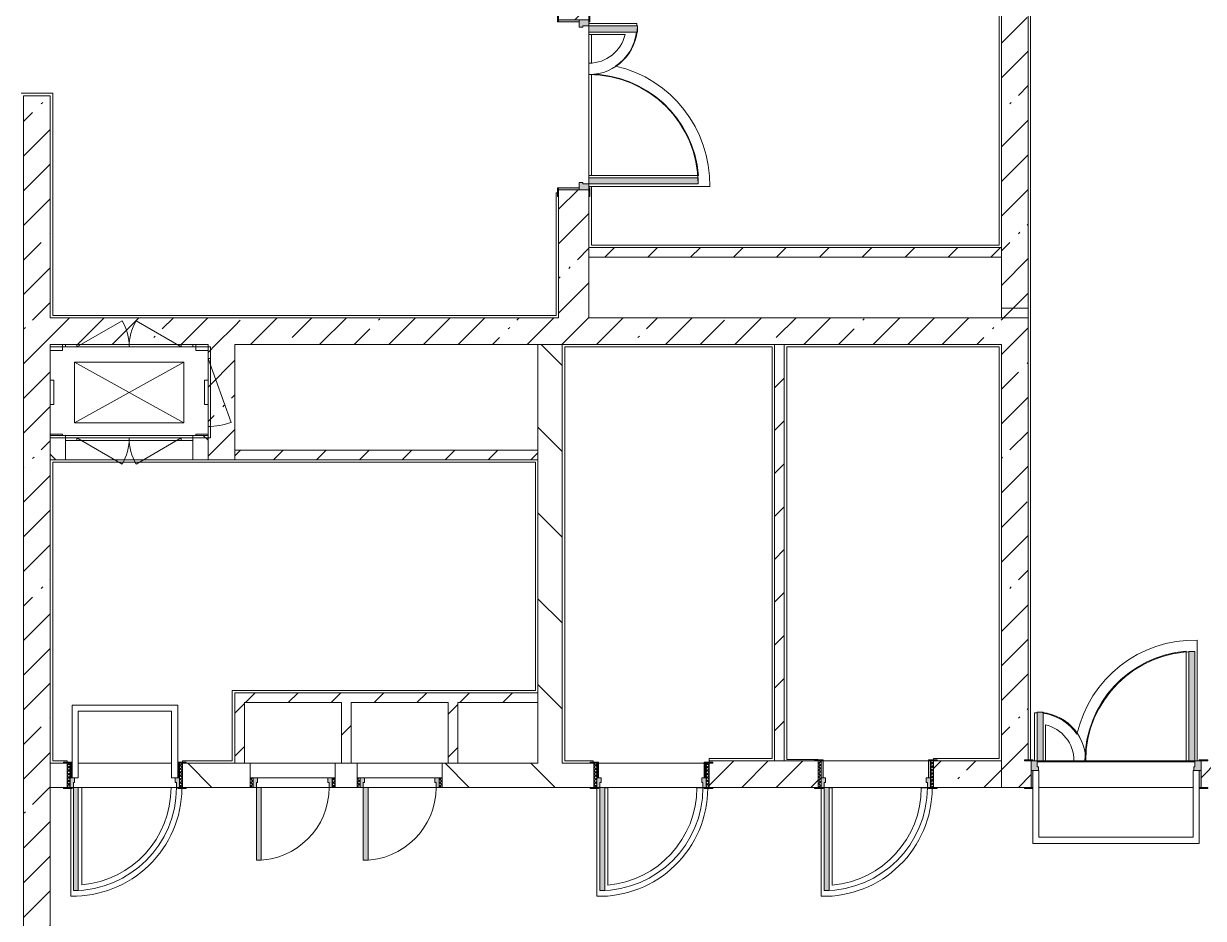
# Model space of a CAD drawing. Header units: millimetres. Extents: x -5714 to 188114, y -8553 to 29000.
# Drawn here: x 145854 to 155579, y 12321 to 19695 of the extents above; entities that cross this region are included whole.
import ezdxf

# ---------------------------------------------------------------- set-up
doc = ezdxf.new("R2010")
doc.units = ezdxf.units.MM
for name, color, linetype, lineweight, true_color in [('A-DOOR-3', 7, 'Continuous', 5, 0xaaaaaa), ('A-DOOR-4', 7, 'Continuous', 5, 0xe2e2e2), ('A-DOOR-FRAM-2', 7, 'Continuous', 5, 0xe2e2e2), ('A-DOOR-FRAM-3', 7, 'Continuous', 5, 0xaaaaaa), ('A-FLOR-2', 7, 'Continuous', 5, 0xaaaaaa)]:
    doc.layers.add(name, color=color, linetype=linetype, lineweight=lineweight, true_color=true_color)
for name, color, linetype, lineweight in [('A-GENM-2', 7, 'Continuous', 5), ('A-WALL', 7, 'Continuous', 9), ('I-WALL-2', 7, 'Continuous', 5), ('M-EQPM-1', 7, 'Continuous', 5)]:
    doc.layers.add(name, color=color, linetype=linetype, lineweight=lineweight)
pattern_1 = [(45, (61103.76, 0), (-285.1231, 285.1231), []), (45, (61388.9, 0), (-285.1231, 285.1231), [504.031, -100.806, 16.764, -84.042])]
pattern_2 = [(135, (61103.76, 0), (-353.5534, -353.5534), [])]
pattern_3 = [(135, (1826.41, 164.685), (-14.14214, -14.14214), []), (225, (1826.41, 164.685), (14.14214, -14.14214), [])]
pattern_4 = [(45, (-296.384, 164.685), (-14.1421, 14.1421), []), (135, (-296.384, 164.685), (-14.1421, -14.1421), [])]
pattern_5 = [(45, (61103.76, 0), (-176.7767, 176.7767), [])]

# ---------------------------------------------------------------- blocks, each defined once
blk = doc.blocks.new('110_Дверь_СКБ_2Ст - Д-1_л_Лестничная клетка EIS60 2-32142534-3_9_1_птичка')
at = {"layer": 'A-DOOR-4'}
for points in [[(612.5, 110), (662.5, 110), (662.5, 1010), (612.5, 1010), (612.5, 603.3)], [(-587.5, 110), (-587.5, 510), (-637.5, 510), (-637.5, 110)], [(712.5, -110), (712.5, 30), (697.5, 24.8), (697.5, -110)]]:
    blk.add_hatch(color=256, dxfattribs=at).paths.add_polyline_path(points)
h = blk.add_hatch(color=256, dxfattribs=at)
h.paths.add_polyline_path([(652.5, 30), (712.5, 30), (712.5, 110), (662.5, 110), (662.5, 60), (652.5, 60)])
h.paths.add_polyline_path([(-687.5, 30), (-627.5, 30), (-627.5, 60), (-637.5, 60), (-637.5, 110), (-687.5, 110)])
at = {"layer": 'A-DOOR-FRAM-2'}
for points in [[(-672.5, 110), (-672.5, 118), (-742.5, 118), (-742.5, 110)], [(767.5, 110), (767.5, 118), (697.5, 118), (697.5, 110)], [(-672.5, -110), (-672.5, 30), (-687.5, 24.8), (-687.5, -110)], [(-672.5, -118), (-672.5, -110), (-742.5, -110), (-742.5, -118)], [(767.5, -118), (767.5, -110), (697.5, -110), (697.5, -118)]]:
    blk.add_hatch(color=256, dxfattribs=at).paths.add_polyline_path(points)
at = {"layer": 'A-DOOR-3'}
for p, q in [((662.5, 1010), (612.5, 1010)), ((612.5, 1010), (612.5, 110)), ((662.5, 110), (662.5, 1010)), ((-637.5, 510), (-637.5, 110)), ((-587.5, 510), (-637.5, 510)), ((-587.5, 110), (-587.5, 510)), ((-637.5, 110), (-587.5, 110)), ((612.5, 110), (662.5, 110))]:
    blk.add_line(p, q, dxfattribs=at)
for centre, radius, start, end in [((662.5, 110), 900, 90, 180), ((-637.5, 110), 400, 360, 90)]:
    blk.add_arc(centre, radius, start, end, dxfattribs=at)
at = {"layer": 'A-DOOR-FRAM-3'}
for p, q in [((-672.5, 118), (-742.5, 118)), ((-742.5, 118), (-742.5, 110)), ((-742.5, 110), (-672.5, 110)), ((-637.5, 110), (-687.5, 110)), ((-687.5, 110), (-687.5, 30)), ((-672.5, 110), (-672.5, 118)), ((-637.5, 60), (-637.5, 110)), ((662.5, 110), (662.5, 60)), ((712.5, 110), (662.5, 110)), ((767.5, 118), (697.5, 118)), ((697.5, 118), (697.5, 110)), ((697.5, 110), (767.5, 110)), ((712.5, 30), (712.5, 110)), ((767.5, 110), (767.5, 118)), ((-687.5, 30), (-627.5, 30)), ((-672.5, 30), (-687.5, 30)), ((-687.5, 30), (-687.5, -110)), ((-672.5, -110), (-672.5, 30)), ((-627.5, 60), (-637.5, 60)), ((-627.5, 30), (-627.5, 60)), ((662.5, 60), (652.5, 60)), ((652.5, 60), (652.5, 30)), ((652.5, 30), (712.5, 30)), ((712.5, 30), (697.5, 30)), ((697.5, 30), (697.5, -110)), ((712.5, -110), (712.5, 30)), ((-672.5, -110), (-742.5, -110)), ((-742.5, -110), (-742.5, -118)), ((-742.5, -118), (-672.5, -118)), ((-687.5, -110), (-672.5, -110)), ((-672.5, -118), (-672.5, -110)), ((697.5, -110), (712.5, -110)), ((767.5, -110), (697.5, -110)), ((697.5, -110), (697.5, -118)), ((697.5, -118), (767.5, -118)), ((767.5, -118), (767.5, -110))]:
    blk.add_line(p, q, dxfattribs=at)
blk = doc.blocks.new('110_Дверь_СКБ_1Ст_Внутренняя1 - Д-8 950x2100h_охрана-V125-3_9_1_птичка')
at = {"layer": 'A-DOOR-3'}
h = blk.add_hatch(dxfattribs=at)
h.set_pattern_fill('FP_15', color=256, style=0, pattern_type=2)
h.set_pattern_definition(pattern_3)
h.paths.add_polyline_path([(487.5, 100), (462.5, 100), (462.5, -100), (487.5, -100), (487.5, -34.8)])
at = {"layer": 'A-DOOR-4'}
h = blk.add_hatch(color=256, dxfattribs=at)
h.paths.add_polyline_path([(437.5, 100), (437.5, 60), (427.5, 60), (427.5, 20), (462.5, 20), (462.5, 100)])
h.paths.add_polyline_path([(-412.5, 100), (-437.5, 100), (-437.5, 20), (-402.5, 20), (-402.5, 60), (-412.5, 60)])
at = {"layer": 'A-DOOR-FRAM-2'}
for points in [[(397.5, 950), (397.5, 100), (437.5, 100), (437.5, 950)], [(-492.5, 108), (-492.5, 100), (-422.5, 100), (-422.5, 108)], [(517.5, 108), (447.5, 108), (447.5, 100), (517.5, 100)], [(-422.5, 20), (-437.5, 20), (-437.5, -100), (-422.5, -100), (-422.5, -34.8)], [(462.5, 20), (447.5, 20), (447.5, -100), (462.5, -100), (462.5, -34.8)], [(-492.5, -100), (-492.5, -108), (-422.5, -108), (-422.5, -100)], [(447.5, -100), (447.5, -108), (517.5, -108), (517.5, -100)]]:
    blk.add_hatch(color=256, dxfattribs=at).paths.add_polyline_path(points)
at = {"layer": 'A-DOOR-FRAM-3'}
h = blk.add_hatch(dxfattribs=at)
h.set_pattern_fill('FP_16', color=256, style=0, pattern_type=2)
h.set_pattern_definition(pattern_4)
h.paths.add_polyline_path([(-437.5, 100), (-462.5, 100), (-462.5, -100), (-437.5, -100), (-437.5, -34.8)])
at = {"layer": 'A-DOOR-3'}
for p, q in [((437.5, 950), (397.5, 950)), ((397.5, 950), (397.5, 100)), ((437.5, 100), (437.5, 950)), ((397.5, 100), (437.5, 100))]:
    blk.add_line(p, q, dxfattribs=at)
blk.add_arc((437.5, 100), 850, 90, 180, dxfattribs=at)
at = {"layer": 'A-DOOR-FRAM-3'}
for p, q in [((-422.5, 108), (-492.5, 108)), ((-492.5, 108), (-492.5, 100)), ((-492.5, 100), (-422.5, 100)), ((-437.5, 100), (-462.5, 100)), ((-462.5, 100), (-462.5, -100)), ((-412.5, 100), (-437.5, 100)), ((-437.5, 100), (-437.5, 20)), ((-437.5, -100), (-437.5, 100)), ((-422.5, 100), (-437.5, 100)), ((-437.5, 100), (-437.5, 99)), ((-437.5, 99), (-422.5, 99)), ((-422.5, 100), (-422.5, 108)), ((-422.5, 99), (-422.5, 100)), ((-412.5, 60), (-412.5, 100)), ((437.5, 100), (437.5, 60)), ((462.5, 100), (437.5, 100)), ((517.5, 108), (447.5, 108)), ((447.5, 108), (447.5, 100)), ((462.5, 100), (447.5, 100)), ((447.5, 100), (447.5, 99)), ((447.5, 100), (517.5, 100)), ((447.5, 99), (462.5, 99)), ((462.5, 20), (462.5, 100)), ((487.5, 100), (462.5, 100)), ((462.5, 100), (462.5, -100)), ((462.5, 99), (462.5, 100)), ((487.5, -100), (487.5, 100)), ((517.5, 100), (517.5, 108)), ((-437.5, 20), (-402.5, 20)), ((-422.5, 20), (-437.5, 20)), ((-437.5, 20), (-437.5, -100)), ((-422.5, -100), (-422.5, 20)), ((-402.5, 60), (-412.5, 60)), ((-402.5, 20), (-402.5, 60)), ((437.5, 60), (427.5, 60)), ((427.5, 60), (427.5, 20)), ((427.5, 20), (462.5, 20)), ((462.5, 20), (447.5, 20)), ((447.5, 20), (447.5, -100)), ((462.5, -100), (462.5, 20)), ((-422.5, -100), (-492.5, -100)), ((-492.5, -100), (-492.5, -108)), ((-492.5, -108), (-422.5, -108)), ((-462.5, -100), (-437.5, -100)), ((-437.5, -100), (-422.5, -100)), ((-422.5, -108), (-422.5, -100)), ((447.5, -100), (462.5, -100)), ((517.5, -100), (447.5, -100)), ((447.5, -100), (447.5, -108)), ((447.5, -108), (517.5, -108)), ((462.5, -100), (487.5, -100)), ((517.5, -108), (517.5, -100))]:
    blk.add_line(p, q, dxfattribs=at)
blk = doc.blocks.new('DOR_Проход в стене_Прямоугольный - 1050x1150 EI30-23344994-3_9_1_птичка')
at = {"layer": 'A-DOOR-3'}
for p, q in [((525, 100), (-525, 100)), ((525, -100), (-525, -100))]:
    blk.add_line(p, q, dxfattribs=at)
blk = doc.blocks.new('110_Дверь_СКБ_1Ст_Внутренняя1 - Д-8 950x2100h_охрана-32352528-3_9_1_птичка')
at = {"layer": 'A-DOOR-3'}
h = blk.add_hatch(dxfattribs=at)
h.set_pattern_fill('FP_82', color=256, style=0, pattern_type=2)
h.set_pattern_definition([(135, (1826.41, 174.685), (-14.14214, -14.14214), []), (225, (1826.41, 174.685), (14.14214, -14.14214), [])])
h.paths.add_polyline_path([(487.5, 110), (462.5, 110), (462.5, -110), (487.5, -110), (487.5, -24.8)])
at = {"layer": 'A-DOOR-4'}
h = blk.add_hatch(color=256, dxfattribs=at)
h.paths.add_polyline_path([(437.5, 110), (437.5, 70), (427.5, 70), (427.5, 30), (462.5, 30), (462.5, 110)])
h.paths.add_polyline_path([(-412.5, 110), (-437.5, 110), (-437.5, 30), (-402.5, 30), (-402.5, 70), (-412.5, 70)])
at = {"layer": 'A-DOOR-FRAM-2'}
for points in [[(397.5, 960), (397.5, 110), (437.5, 110), (437.5, 960), (427.1, 960)], [(-492.5, 118), (-492.5, 110), (-422.5, 110), (-422.5, 118)], [(517.5, 118), (447.5, 118), (447.5, 110), (517.5, 110)], [(-422.5, 30), (-437.5, 30), (-437.5, -110), (-422.5, -110), (-422.5, -24.8)], [(462.5, 30), (447.5, 30), (447.5, -110), (462.5, -110), (462.5, -24.8)], [(-492.5, -110), (-492.5, -118), (-422.5, -118), (-422.5, -110)], [(517.5, -110), (447.5, -110), (447.5, -118), (517.5, -118)]]:
    blk.add_hatch(color=256, dxfattribs=at).paths.add_polyline_path(points)
at = {"layer": 'A-DOOR-FRAM-3'}
h = blk.add_hatch(dxfattribs=at)
h.set_pattern_fill('FP_83', color=256, style=0, pattern_type=2)
h.set_pattern_definition([(45, (-296.384, 174.685), (-14.1421, 14.1421), []), (135, (-296.384, 174.685), (-14.1421, -14.1421), [])])
h.paths.add_polyline_path([(-437.5, 110), (-462.5, 110), (-462.5, -110), (-437.5, -110), (-437.5, -24.8)])
at = {"layer": 'A-DOOR-3'}
for p, q in [((437.5, 960), (397.5, 960)), ((397.5, 960), (397.5, 110)), ((437.5, 110), (437.5, 960)), ((397.5, 110), (437.5, 110))]:
    blk.add_line(p, q, dxfattribs=at)
blk.add_arc((437.5, 110), 850, 90, 180, dxfattribs=at)
at = {"layer": 'A-DOOR-FRAM-3'}
for p, q in [((-422.5, 118), (-492.5, 118)), ((-492.5, 118), (-492.5, 110)), ((-492.5, 110), (-422.5, 110)), ((-437.5, 110), (-462.5, 110)), ((-462.5, 110), (-462.5, -110)), ((-412.5, 110), (-437.5, 110)), ((-437.5, 110), (-437.5, 30)), ((-437.5, -110), (-437.5, 110)), ((-422.5, 110), (-437.5, 110)), ((-437.5, 110), (-437.5, 109)), ((-437.5, 109), (-422.5, 109)), ((-422.5, 110), (-422.5, 118)), ((-422.5, 109), (-422.5, 110)), ((-412.5, 70), (-412.5, 110)), ((437.5, 110), (437.5, 70)), ((462.5, 110), (437.5, 110)), ((517.5, 118), (447.5, 118)), ((447.5, 118), (447.5, 110)), ((462.5, 110), (447.5, 110)), ((447.5, 110), (447.5, 109)), ((447.5, 110), (517.5, 110)), ((447.5, 109), (462.5, 109)), ((462.5, 30), (462.5, 110)), ((487.5, 110), (462.5, 110)), ((462.5, 110), (462.5, -110)), ((462.5, 109), (462.5, 110)), ((487.5, -110), (487.5, 110)), ((517.5, 110), (517.5, 118)), ((-437.5, 30), (-402.5, 30)), ((-422.5, 30), (-437.5, 30)), ((-437.5, 30), (-437.5, -110)), ((-422.5, -110), (-422.5, 30)), ((-402.5, 70), (-412.5, 70)), ((-402.5, 30), (-402.5, 70)), ((437.5, 70), (427.5, 70)), ((427.5, 70), (427.5, 30)), ((427.5, 30), (462.5, 30)), ((462.5, 30), (447.5, 30)), ((447.5, 30), (447.5, -110)), ((462.5, -110), (462.5, 30)), ((-422.5, -110), (-492.5, -110)), ((-492.5, -110), (-492.5, -118)), ((-492.5, -118), (-422.5, -118)), ((-462.5, -110), (-437.5, -110)), ((-437.5, -110), (-422.5, -110)), ((-422.5, -118), (-422.5, -110)), ((447.5, -110), (462.5, -110)), ((517.5, -110), (447.5, -110)), ((447.5, -110), (447.5, -118)), ((447.5, -118), (517.5, -118)), ((462.5, -110), (487.5, -110)), ((517.5, -118), (517.5, -110))]:
    blk.add_line(p, q, dxfattribs=at)
blk = doc.blocks.new('110_Дверь_СКБ_1Ст_Внутренняя1 - Д-8 950x2100h_охрана-V166-3_9_1_птичка')
at = {"layer": 'A-DOOR-3'}
h = blk.add_hatch(dxfattribs=at)
h.set_pattern_fill('FP_15', color=256, style=0, pattern_type=2)
h.set_pattern_definition(pattern_3)
h.paths.add_polyline_path([(487.5, 100), (462.5, 100), (462.5, -100), (487.5, -100), (487.5, -34.8)])
at = {"layer": 'A-DOOR-4'}
h = blk.add_hatch(color=256, dxfattribs=at)
h.paths.add_polyline_path([(-412.5, 100), (-437.5, 100), (-437.5, 20), (-402.5, 20), (-402.5, 60), (-412.5, 60)])
h.paths.add_polyline_path([(441.5, 100), (437.5, 100), (437.5, 60), (427.5, 60), (427.5, 20), (462.5, 20), (462.5, 100)])
at = {"layer": 'A-DOOR-FRAM-2'}
for points in [[(397.5, 950), (397.5, 100), (437.5, 100), (437.5, 950)], [(-422.5, 108), (-492.5, 108), (-490.7, 100), (-422.5, 100)], [(517.5, 108), (447.5, 108), (447.5, 100), (517.5, 100)], [(-422.5, 20), (-437.5, 20), (-437.5, -100), (-422.5, -100), (-422.5, -34.8)], [(462.5, 20), (447.5, 20), (447.5, -100), (462.5, -100), (462.5, -34.8)], [(-422.5, -100), (-492.5, -100), (-490.7, -108), (-422.5, -108)], [(447.5, -100), (447.5, -108), (517.5, -108), (517.5, -100)]]:
    blk.add_hatch(color=256, dxfattribs=at).paths.add_polyline_path(points)
at = {"layer": 'A-DOOR-FRAM-3'}
h = blk.add_hatch(dxfattribs=at)
h.set_pattern_fill('FP_16', color=256, style=0, pattern_type=2)
h.set_pattern_definition(pattern_4)
h.paths.add_polyline_path([(-437.5, 100), (-462.5, 100), (-462.5, -100), (-437.5, -100), (-437.5, -34.8)])
at = {"layer": 'A-DOOR-3'}
for p, q in [((437.5, 950), (397.5, 950)), ((397.5, 950), (397.5, 100)), ((437.5, 100), (437.5, 950)), ((397.5, 100), (437.5, 100))]:
    blk.add_line(p, q, dxfattribs=at)
blk.add_arc((437.5, 100), 850, 90, 180, dxfattribs=at)
at = {"layer": 'A-DOOR-FRAM-3'}
for p, q in [((-422.5, 108), (-492.5, 108)), ((-492.5, 108), (-492.5, 100)), ((-492.5, 100), (-422.5, 100)), ((-437.5, 100), (-462.5, 100)), ((-462.5, 100), (-462.5, -100)), ((-412.5, 100), (-437.5, 100)), ((-437.5, 100), (-437.5, 20)), ((-437.5, -100), (-437.5, 100)), ((-422.5, 100), (-437.5, 100)), ((-437.5, 100), (-437.5, 99)), ((-437.5, 99), (-422.5, 99)), ((-422.5, 100), (-422.5, 108)), ((-422.5, 99), (-422.5, 100)), ((-412.5, 60), (-412.5, 100)), ((437.5, 100), (437.5, 60)), ((462.5, 100), (437.5, 100)), ((517.5, 108), (447.5, 108)), ((447.5, 108), (447.5, 100)), ((462.5, 100), (447.5, 100)), ((447.5, 100), (447.5, 99)), ((447.5, 100), (517.5, 100)), ((447.5, 99), (462.5, 99)), ((462.5, 20), (462.5, 100)), ((487.5, 100), (462.5, 100)), ((462.5, 100), (462.5, -100)), ((462.5, 99), (462.5, 100)), ((487.5, -100), (487.5, 100)), ((517.5, 100), (517.5, 108)), ((-437.5, 20), (-402.5, 20)), ((-422.5, 20), (-437.5, 20)), ((-437.5, 20), (-437.5, -100)), ((-422.5, -100), (-422.5, 20)), ((-402.5, 60), (-412.5, 60)), ((-402.5, 20), (-402.5, 60)), ((437.5, 60), (427.5, 60)), ((427.5, 60), (427.5, 20)), ((427.5, 20), (462.5, 20)), ((462.5, 20), (447.5, 20)), ((447.5, 20), (447.5, -100)), ((462.5, -100), (462.5, 20)), ((-422.5, -100), (-492.5, -100)), ((-492.5, -100), (-492.5, -108)), ((-492.5, -108), (-422.5, -108)), ((-462.5, -100), (-437.5, -100)), ((-437.5, -100), (-422.5, -100)), ((-422.5, -108), (-422.5, -100)), ((447.5, -100), (462.5, -100)), ((517.5, -100), (447.5, -100)), ((447.5, -100), (447.5, -108)), ((447.5, -108), (517.5, -108)), ((462.5, -100), (487.5, -100)), ((517.5, -108), (517.5, -100))]:
    blk.add_line(p, q, dxfattribs=at)
blk = doc.blocks.new('110_Дверь_СКБ_2Ст - Д-1_л_Лестничная клетка EIS60 2-32359692-3_9_1_птичка')
at = {"layer": 'A-DOOR-4'}
for points in [[(662.5, 125), (662.5, 1025), (612.5, 1025), (612.5, 125)], [(-587.5, 525), (-637.5, 525), (-637.5, 125), (-587.5, 125)], [(712.5, -125), (712.5, 45), (697.5, 45), (697.5, -125)]]:
    blk.add_hatch(color=256, dxfattribs=at).paths.add_polyline_path(points)
h = blk.add_hatch(color=256, dxfattribs=at)
h.paths.add_polyline_path([(712.5, 125), (662.5, 125), (662.5, 75), (652.5, 75), (652.5, 45), (712.5, 45)])
h.paths.add_polyline_path([(-627.5, 45), (-627.5, 75), (-637.5, 75), (-637.5, 125), (-687.5, 125), (-687.5, 45)])
at = {"layer": 'A-DOOR-FRAM-2'}
for points in [[(-672.5, 125), (-672.5, 133), (-742.5, 133), (-742.5, 125)], [(767.5, 125), (767.5, 133), (697.5, 133), (697.5, 125)], [(-672.5, -125), (-672.5, 45), (-687.5, 45), (-687.5, -125)], [(-672.5, -133), (-672.5, -125), (-742.5, -125), (-742.5, -133)], [(767.5, -133), (767.5, -125), (697.5, -125), (697.5, -133)]]:
    blk.add_hatch(color=256, dxfattribs=at).paths.add_polyline_path(points)
at = {"layer": 'A-DOOR-3'}
for p, q in [((662.5, 1025), (612.5, 1025)), ((612.5, 1025), (612.5, 125)), ((662.5, 125), (662.5, 1025)), ((-637.5, 525), (-637.5, 125)), ((-587.5, 525), (-637.5, 525)), ((-587.5, 125), (-587.5, 525)), ((-637.5, 125), (-587.5, 125)), ((612.5, 125), (662.5, 125))]:
    blk.add_line(p, q, dxfattribs=at)
for centre, radius, start, end in [((662.5, 125), 900, 90, 180), ((-637.5, 125), 400, 360, 90)]:
    blk.add_arc(centre, radius, start, end, dxfattribs=at)
at = {"layer": 'A-DOOR-FRAM-3'}
for p, q in [((-672.5, 133), (-742.5, 133)), ((-742.5, 133), (-742.5, 125)), ((-742.5, 125), (-672.5, 125)), ((-637.5, 125), (-687.5, 125)), ((-687.5, 125), (-687.5, 45)), ((-672.5, 125), (-672.5, 133)), ((-637.5, 75), (-637.5, 125)), ((662.5, 125), (662.5, 75)), ((712.5, 125), (662.5, 125)), ((767.5, 133), (697.5, 133)), ((697.5, 133), (697.5, 125)), ((697.5, 125), (767.5, 125)), ((712.5, 45), (712.5, 125)), ((767.5, 125), (767.5, 133)), ((-687.5, 45), (-627.5, 45)), ((-672.5, 45), (-687.5, 45)), ((-687.5, 45), (-687.5, -125)), ((-672.5, -125), (-672.5, 45)), ((-627.5, 75), (-637.5, 75)), ((-627.5, 45), (-627.5, 75)), ((662.5, 75), (652.5, 75)), ((652.5, 75), (652.5, 45)), ((652.5, 45), (712.5, 45)), ((712.5, 45), (697.5, 45)), ((697.5, 45), (697.5, -125)), ((712.5, -125), (712.5, 45)), ((-672.5, -125), (-742.5, -125)), ((-742.5, -125), (-742.5, -133)), ((-742.5, -133), (-672.5, -133)), ((-687.5, -125), (-672.5, -125)), ((-672.5, -133), (-672.5, -125)), ((697.5, -125), (712.5, -125)), ((767.5, -125), (697.5, -125)), ((697.5, -125), (697.5, -133)), ((697.5, -133), (767.5, -133)), ((767.5, -133), (767.5, -125))]:
    blk.add_line(p, q, dxfattribs=at)
blk = doc.blocks.new('160_Подъемник - 160_Подъемник-23521422-3_9_1_птичка')
at = {"layer": 'A-GENM-2'}
for p, q in [((220, 0), (592.4, 215)), ((1080, 0), (707.6, 215)), ((-20, -95), (-20, 0)), ((-20, 0), (0, 0)), ((0, 0), (0, -95)), ((220, 20), (125, 20)), ((125, 20), (125, 0)), ((220, 0), (220, 20)), ((1080, 20), (220, 20)), ((220, 20), (1080, 20)), ((1080, 0), (1080, 20)), ((1080, 20), (1175, 20)), ((1175, 20), (1175, 0)), ((0, -95), (-20, -95)), ((-20, -95), (-20, -655)), ((-20, -655), (-20, -95)), ((125, 0), (220, 0)), ((1175, 0), (1080, 0)), ((0, -655), (-191.5, -128.8)), ((0, -655), (-20, -655)), ((-20, -655), (-20, -750)), ((0, -750), (0, -655)), ((-20, -750), (0, -750)), ((125, -770), (125, -750)), ((125, -750), (220, -750)), ((220, -770), (125, -770)), ((220, -750), (220, -770)), ((220, -750), (592.4, -965)), ((220, -770), (792, -770)), ((1080, -770), (508, -770)), ((1080, -750), (707.6, -965)), ((1080, -750), (1080, -770)), ((1175, -750), (1080, -750)), ((1080, -770), (1175, -770)), ((1175, -770), (1175, -750))]:
    blk.add_line(p, q, dxfattribs=at)
for centre, radius, start, end in [((220, 0), 430, 0, 30), ((1080, 0), 430, 150, 180), ((0, -655), 560, 90, 110), ((220, -750), 430, 330, 0), ((1080, -750), 430, 180, 210)]:
    blk.add_arc(centre, radius, start, end, dxfattribs=at)
at = {"layer": 'M-EQPM-1'}
for p, q in [((1300, 0), (0, 0)), ((0, 0), (0, -750)), ((1300, -750), (1300, 0)), ((1100, -625), (200, -125)), ((200, -625), (1100, -125)), ((1100, -125), (200, -125)), ((200, -125), (200, -625)), ((1100, -625), (1100, -125)), ((200, -625), (1100, -625)), ((0, -750), (1300, -750))]:
    blk.add_line(p, q, dxfattribs=at)
blk = doc.blocks.new('110_Дверь_СКБ_1Ст - д-18 700x2100h_Технический шкаф ЭОМ и СС-23257539-3_9_1_птичка')
at = {"layer": 'A-DOOR-3'}
h = blk.add_hatch(dxfattribs=at)
h.set_pattern_fill('FP_28', color=256, style=0, pattern_type=2)
h.set_pattern_definition([(135, (1951.41, 164.685), (-14.14214, -14.14214), []), (225, (1951.41, 164.685), (14.14214, -14.14214), [])])
h.paths.add_polyline_path([(362.5, 100), (337.5, 100), (337.5, 20), (362.5, 20)])
at = {"layer": 'A-DOOR-4'}
h = blk.add_hatch(color=256, dxfattribs=at)
h.paths.add_polyline_path([(312.5, 100), (312.5, 60), (302.5, 60), (302.5, 20), (337.5, 20), (337.5, 100)])
h.paths.add_polyline_path([(-287.5, 100), (-312.5, 100), (-312.5, 20), (-277.5, 20), (-277.5, 60), (-287.5, 60)])
at = {"layer": 'A-DOOR-FRAM-2'}
blk.add_hatch(color=256, dxfattribs=at).paths.add_polyline_path([(272.5, 700), (272.5, 100), (312.5, 100), (312.5, 700), (281.5, 700)])
at = {"layer": 'A-DOOR-FRAM-3'}
h = blk.add_hatch(dxfattribs=at)
h.set_pattern_fill('FP_29', color=256, style=0, pattern_type=2)
h.set_pattern_definition([(45, (-171.384, 164.685), (-14.1421, 14.1421), []), (135, (-171.384, 164.685), (-14.1421, -14.1421), [])])
h.paths.add_polyline_path([(-312.5, 100), (-337.5, 100), (-337.5, 20), (-312.5, 20)])
at = {"layer": 'A-DOOR-3'}
for p, q in [((312.5, 700), (272.5, 700)), ((272.5, 700), (272.5, 100)), ((312.5, 100), (312.5, 700)), ((272.5, 100), (312.5, 100))]:
    blk.add_line(p, q, dxfattribs=at)
blk.add_arc((312.5, 100), 600, 90, 180, dxfattribs=at)
at = {"layer": 'A-DOOR-FRAM-3'}
for p, q in [((-312.5, 100), (-337.5, 100)), ((-337.5, 100), (-337.5, 20)), ((-287.5, 100), (-312.5, 100)), ((-312.5, 100), (-312.5, 20)), ((-312.5, 20), (-312.5, 100)), ((-287.5, 60), (-287.5, 100)), ((-287.5, 100), (272.5, 100)), ((312.5, 100), (312.5, 60)), ((337.5, 100), (312.5, 100)), ((337.5, 20), (337.5, 100)), ((362.5, 100), (337.5, 100)), ((337.5, 100), (337.5, 20)), ((362.5, 20), (362.5, 100)), ((-337.5, 20), (-312.5, 20)), ((-312.5, 20), (-277.5, 20)), ((-277.5, 60), (-287.5, 60)), ((-277.5, 20), (-277.5, 60)), ((302.5, 20), (-277.5, 20)), ((312.5, 60), (302.5, 60)), ((302.5, 60), (302.5, 20)), ((302.5, 20), (337.5, 20)), ((337.5, 20), (362.5, 20))]:
    blk.add_line(p, q, dxfattribs=at)
blk = doc.blocks.new('Закладная деталь приямка - 200_100-20924312-3_9_1_птичка')
at = {"layer": 'M-EQPM-1'}
for p, q in [((85000, 16755), (84970, 16755)), ((85000, 16755), (84970, 16755)), ((85000, 16555), (85000, 16755)), ((85000, 16755), (85000, 16555)), ((84970, 16555), (85000, 16555)), ((85000, 16555), (84970, 16555))]:
    blk.add_line(p, q, dxfattribs=at)
blk = doc.blocks.new('Закладная деталь приямка - 150_100-20924311-3_9_1_птичка')
at = {"layer": 'M-EQPM-1'}
for p, q in [((85070, 17050), (85070, 17000)), ((85070, 17050), (85070, 17000)), ((84970, 17000), (85070, 17000)), ((85070, 17000), (84970, 17000))]:
    blk.add_line(p, q, dxfattribs=at)
blk = doc.blocks.new('Закладная деталь приямка - 150_100-V167-3_9_1_птичка')
at = {"layer": 'M-EQPM-1'}
for p, q in [((86170, 17000), (86170, 17050)), ((86170, 17000), (86170, 17050)), ((86270, 17000), (86170, 17000)), ((86170, 17000), (86270, 17000))]:
    blk.add_line(p, q, dxfattribs=at)
blk = doc.blocks.new('Закладная деталь приямка - 150_100-V168-3_9_1_птичка')
at = {"layer": 'M-EQPM-1'}
for p, q in [((86270, 16310), (86170, 16310)), ((86170, 16310), (86270, 16310)), ((86170, 16310), (86170, 16300)), ((86170, 16310), (86170, 16300))]:
    blk.add_line(p, q, dxfattribs=at)
blk = doc.blocks.new('Закладная деталь приямка - 150_100-V169-3_9_1_птичка')
at = {"layer": 'M-EQPM-1'}
for p, q in [((85070, 16310), (84970, 16310)), ((84970, 16310), (85070, 16310)), ((85070, 16300), (85070, 16310)), ((85070, 16310), (85070, 16300))]:
    blk.add_line(p, q, dxfattribs=at)

msp = doc.modelspace()

# ---------------------------------------------------------------- hatches: boundary and pattern name
at = {"layer": 'I-WALL-2'}
h = msp.add_hatch(dxfattribs=at)
h.set_pattern_fill('FP_62', color=256, style=0, pattern_type=2)
h.set_pattern_definition(pattern_1)
h.paths.add_polyline_path([(150263.8, 17270), (150513.8, 17270), (150513.8, 18325), (150263.8, 18325), (150263.8, 18162.4)])
h.paths.add_polyline_path([(150263.8, 19725), (150513.8, 19725), (150513.8, 27100), (150263.8, 27100), (150263.8, 19750)])
h = msp.add_hatch(dxfattribs=at)
h.set_pattern_fill('FP_62', color=256, style=0, pattern_type=2)
h.set_pattern_definition(pattern_1)
h.paths.add_polyline_path([(154133.8, 17270), (154133.8, 21400), (153913.8, 21400), (153913.8, 17270)])
h = msp.add_hatch(dxfattribs=at)
h.set_pattern_fill('FP_62', color=256, style=0, pattern_type=2)
h.set_pattern_definition(pattern_1)
h.paths.add_polyline_path([(145938.8, 10400), (146073.8, 10400), (146073.8, 19100), (145853.8, 19100), (145853.8, 10400)])
h = msp.add_hatch(dxfattribs=at)
h.set_pattern_fill('FP_67', color=256, style=0, pattern_type=2)
h.set_pattern_definition(pattern_5)
h.paths.add_polyline_path([(153913.8, 17770), (153913.8, 17850), (150513.8, 17850), (150513.8, 17770), (151532, 17770)])
h = msp.add_hatch(dxfattribs=at)
h.set_pattern_fill('FP_62', color=256, style=0, pattern_type=2)
h.set_pattern_definition(pattern_1)
h.paths.add_polyline_path([(153913.8, 13620), (154103.8, 13620), (154103.8, 13628), (154133.8, 13628), (154133.8, 17350), (153913.8, 17350), (153913.8, 14113.3)])
h = msp.add_hatch(dxfattribs=at)
h.set_pattern_fill('FP_62', color=256, style=0, pattern_type=2)
h.set_pattern_definition(pattern_1)
h.paths.add_polyline_path([(147373.8, 17050), (147593.8, 17050), (147593.8, 17270), (146073.8, 17270), (146073.8, 17050)])
h = msp.add_hatch(dxfattribs=at)
h.set_pattern_fill('FP_62', color=256, style=0, pattern_type=2)
h.set_pattern_definition(pattern_1)
h.paths.add_polyline_path([(152043.8, 17050), (153913.8, 17050), (153913.8, 17270), (147593.8, 17270), (147593.8, 17050), (151532, 17050)])
h = msp.add_hatch(dxfattribs=at)
h.set_pattern_fill('FP_62', color=256, style=0, pattern_type=2)
h.set_pattern_definition(pattern_1)
h.paths.add_polyline_path([(147373.8, 16100), (147593.8, 16100), (147593.8, 17050), (147373.8, 17050), (147373.8, 16180)])
h = msp.add_hatch(dxfattribs=at)
h.set_pattern_fill('FP_65', color=256, style=0, pattern_type=2)
h.set_pattern_definition(pattern_2)
h.paths.add_polyline_path([(150293.8, 13600), (150293.8, 17050), (150093.8, 17050), (150093.8, 13600)])
h = msp.add_hatch(dxfattribs=at)
h.set_pattern_fill('FP_67', color=256, style=0, pattern_type=2)
h.set_pattern_definition(pattern_5)
h.paths.add_polyline_path([(152123.8, 13620), (152123.8, 17050), (152043.8, 17050), (152043.8, 13620)])
h = msp.add_hatch(dxfattribs=at)
h.set_pattern_fill('FP_65', color=256, style=0, pattern_type=2)
h.set_pattern_definition(pattern_2)
h.paths.add_polyline_path([(147373.8, 16100), (147373.8, 16300), (147248.8, 16300), (147248.8, 16100)])
h.paths.add_polyline_path([(146198.8, 16100), (146198.8, 16300), (146073.8, 16300), (146073.8, 16100)])
h = msp.add_hatch(dxfattribs=at)
h.set_pattern_fill('FP_67', color=256, style=0, pattern_type=2)
h.set_pattern_definition(pattern_5)
h.paths.add_polyline_path([(150093.8, 16100), (150093.8, 16180), (147593.8, 16180), (147593.8, 16100), (147803.2, 16100)])
h = msp.add_hatch(dxfattribs=at)
h.set_pattern_fill('FP_67', color=256, style=0, pattern_type=2)
h.set_pattern_definition(pattern_5)
h.paths.add_polyline_path([(148473.8, 14100), (150093.8, 14100), (150093.8, 14180), (147593.8, 14180), (147593.8, 14100), (147803.2, 14100)])
h = msp.add_hatch(dxfattribs=at)
h.set_pattern_fill('FP_67', color=256, style=0, pattern_type=2)
h.set_pattern_definition(pattern_5)
h.paths.add_polyline_path([(147673.8, 13600), (147673.8, 14100), (147593.8, 14100), (147593.8, 13600)])
h = msp.add_hatch(dxfattribs=at)
h.set_pattern_fill('FP_67', color=256, style=0, pattern_type=2)
h.set_pattern_definition(pattern_5)
h.paths.add_polyline_path([(148553.8, 13600), (148553.8, 14100), (148473.8, 14100), (148473.8, 13600)])
h = msp.add_hatch(dxfattribs=at)
h.set_pattern_fill('FP_67', color=256, style=0, pattern_type=2)
h.set_pattern_definition(pattern_5)
h.paths.add_polyline_path([(149433.8, 13600), (149433.8, 14100), (149353.8, 14100), (149353.8, 13600)])
h = msp.add_hatch(dxfattribs=at)
h.set_pattern_fill('FP_62', color=256, style=0, pattern_type=2)
h.set_pattern_definition(pattern_1)
h.paths.add_polyline_path([(151503.8, 13400), (152403.8, 13400), (152403.8, 13620), (151503.8, 13620), (151503.8, 13608), (151533.8, 13608), (151532, 13600), (151503.8, 13600), (151503.8, 13534.8)])
h.paths.add_polyline_path([(153396.4, 13400), (153913.8, 13400), (153913.8, 13620), (153353.8, 13620), (153353.8, 13400), (153383.8, 13400)])
h = msp.add_hatch(dxfattribs=at)
h.set_pattern_fill('FP_62', color=256, style=0, pattern_type=2)
h.set_pattern_definition(pattern_1)
h.paths.add_polyline_path([(155613.8, 13400), (155903.8, 13400), (155903.8, 13620), (155558.8, 13620), (155558.8, 13400)])
h.paths.add_polyline_path([(153913.8, 13400), (154158.8, 13400), (154158.8, 13620), (153913.8, 13620), (153913.8, 13534.8)])
h = msp.add_hatch(dxfattribs=at)
h.set_pattern_fill('FP_65', color=256, style=0, pattern_type=2)
h.set_pattern_definition(pattern_2)
h.paths.add_polyline_path([(148603.8, 13400), (148603.8, 13600), (148422.2, 13600), (148422.2, 13400)])
h.paths.add_polyline_path([(146213.8, 13400), (146213.8, 13600), (146073.8, 13600), (146073.8, 13400), (146183.8, 13400)])
h.paths.add_polyline_path([(147193.8, 13400), (147722.2, 13400), (147722.2, 13600), (147163.8, 13600), (147163.8, 13400)])
h.paths.add_polyline_path([(149303.8, 13400), (150553.8, 13400), (150553.8, 13600), (149303.8, 13600), (149303.8, 13480)])

# ---------------------------------------------------------------- linework, layer by layer
at = {"layer": 'A-FLOR-2'}
for p, q in [((153893.8, 17870), (153893.8, 21450)), ((154153.8, 21130), (154153.8, 13628)), ((150908.6, 19694.6), (150514.1, 19694.6)), ((150514.1, 19694.6), (150514.1, 19675)), ((150513.8, 18425), (150513.8, 19625)), ((150514.1, 19625), (150514.1, 19604.6)), ((150514.1, 19604.6), (150811.3, 19604.6)), ((150534.8, 19604.6), (150534.8, 19370.4)), ((150514.1, 19368.4), (150514.1, 19278.4)), ((150534.8, 19277.2), (150534.8, 18443.4)), ((145834.3, 19120), (146093.8, 19120)), ((146093.8, 19120), (146093.8, 17290)), ((151416.4, 18443.4), (150514.1, 18443.4)), ((150514.1, 18443.4), (150514.1, 18425)), ((150243.8, 17290), (150243.8, 18300)), ((150243.8, 18300), (150255.8, 18300)), ((150514.1, 18375), (150514.1, 18353.4)), ((150514.1, 18353.4), (151508.9, 18353.4)), ((150534.8, 18353.4), (150534.8, 17870)), ((150534.8, 17870), (153893.8, 17870)), ((146093.8, 17290), (150243.8, 17290)), ((152023.8, 17030), (150313.8, 17030)), ((150313.8, 17030), (150313.8, 13620)), ((152023.8, 13640), (152023.8, 17030)), ((153893.8, 17030), (152143.8, 17030)), ((152143.8, 17030), (152143.8, 13630)), ((153893.8, 13640), (153893.8, 17030)), ((150073.8, 16080), (146093.8, 16080)), ((146093.8, 16080), (146093.8, 13620)), ((150073.8, 14200), (150073.8, 16080)), ((155526.8, 13620), (155526.8, 14614.4)), ((155436.8, 14521.9), (155436.8, 13619.6)), ((147573.8, 13620), (147573.8, 14200)), ((147573.8, 14200), (150073.8, 14200)), ((146253.8, 14079.1), (146253.8, 13608)), ((147123.8, 14079.1), (146253.8, 14079.1)), ((146303.8, 13479.1), (146303.8, 14029.1)), ((146303.8, 14029.1), (147073.8, 14029.1)), ((147073.8, 14029.1), (147073.8, 13479.1)), ((147123.8, 13608), (147123.8, 14079.1)), ((154185.7, 14014), (154185.7, 13620)), ((154275.7, 13619.6), (154275.7, 13916.7)), ((146093.8, 13620), (146213.8, 13620)), ((146213.8, 13620), (146213.8, 13608)), ((147163.8, 13608), (147163.8, 13620)), ((147163.8, 13620), (147573.8, 13620)), ((150313.8, 13620), (150548.8, 13620)), ((150548.8, 13620), (150548.8, 13608)), ((151503.8, 13640), (152023.8, 13640)), ((151503.8, 13620), (151503.8, 13640)), ((152143.8, 13630), (152403.8, 13630)), ((153353.8, 13640), (153893.8, 13640)), ((153353.8, 13628), (153353.8, 13640)), ((154208.8, 13619.6), (154275.7, 13619.6)), ((154511.8, 13619.6), (154601.8, 13619.6)), ((155436.8, 13619.6), (155508.8, 13619.6)), ((154223.4, 13539.6), (154173.8, 13539.6)), ((154208.8, 13610), (155508.8, 13610)), ((154223.4, 12989.6), (154223.4, 13539.6)), ((155543.4, 13539.6), (155493.4, 13539.6)), ((155493.4, 13539.6), (155493.4, 12989.6)), ((155543.4, 12939.6), (155543.4, 13539.6)), ((146273.5, 13479.1), (146303.8, 13479.1)), ((147073.8, 13479.1), (147104, 13479.1)), ((146243.8, 13392), (146243.8, 12505.2)), ((147068.8, 13400), (146303.8, 13400)), ((146333.8, 12598), (146333.8, 13400)), ((147113.8, 13400), (147068.8, 13400)), ((150578.2, 13392), (150578.2, 12503.1)), ((150599.8, 13397.9), (150593.8, 13397.9)), ((151453.8, 13400), (150643.8, 13400)), ((150668.2, 13397.9), (150643.8, 13397.9)), ((150668.2, 12595.9), (150668.2, 13397.9)), ((151463.8, 13397.9), (151403.2, 13397.9)), ((152428.2, 13392), (152428.2, 12503.1)), ((152453.8, 13397.9), (152443.8, 13397.9)), ((153303.8, 13400), (152493.8, 13400)), ((152518.2, 13397.9), (152493.8, 13397.9)), ((152518.2, 12595.9), (152518.2, 13397.9)), ((153313.8, 13397.9), (153253.2, 13397.9)), ((154173.4, 13392), (154173.4, 12939.6)), ((154173.4, 12939.6), (155543.4, 12939.6)), ((155493.4, 12989.6), (154223.4, 12989.6))]:
    msp.add_line(p, q, dxfattribs=at)
for centre, radius, start, end in [((150514.1, 19673.4), 395, 0.22926, 3.07201), ((150514.1, 19673.4), 305, 270, 346.9573), ((150514.1, 19673.4), 395, 303.54048, 352.95968), ((150514.1, 18373.4), 905, 4.43687, 90), ((150514.1, 18373.4), 995, 358.8489, 77.32946), ((155506.8, 13619.6), 995, 88.8489, 167.32946), ((155506.8, 13619.6), 905, 94.43687, 180), ((154206.8, 13619.6), 395, 89.71459, 93.07201), ((154206.8, 13619.6), 395, 33.54048, 82.43416), ((154206.8, 13619.6), 305, 0, 76.9573), ((146263.8, 13400), 895, 268.71954, 359.48675), ((146263.8, 13400), 805, 274.98854, 360), ((150598.2, 13397.9), 895, 268.71954, 359.62258), ((150598.2, 13397.9), 805, 274.98854, 360), ((152448.2, 13397.9), 895, 268.71954, 359.62258), ((152448.2, 13397.9), 805, 274.98854, 360)]:
    msp.add_arc(centre, radius, start, end, dxfattribs=at)
at = {"layer": 'A-WALL'}
for p, q in [((150513.8, 17850), (150513.8, 17770)), ((153913.8, 17770), (153913.8, 17850)), ((152123.8, 17050), (152043.8, 17050)), ((146073.8, 16300), (146073.8, 16100)), ((147593.8, 16100), (147593.8, 16180)), ((150093.8, 16100), (150093.8, 16180)), ((150093.8, 14100), (150093.8, 14180)), ((152043.8, 13620), (152123.8, 13620)), ((146073.8, 13600), (146073.8, 13400)), ((147593.8, 13600), (147673.8, 13600)), ((148473.8, 13600), (148553.8, 13600)), ((149353.8, 13600), (149433.8, 13600))]:
    msp.add_line(p, q, dxfattribs=at)
at = {"layer": 'I-WALL-2'}
for p, q in [((153913.8, 26850), (153913.8, 17850)), ((154133.8, 13628), (154133.8, 21150)), ((146073.8, 19100), (145853.8, 19100)), ((145853.8, 19100), (145853.8, 10400)), ((146073.8, 17270), (146073.8, 19100)), ((150263.8, 18270), (150263.8, 17270)), ((150513.8, 17850), (150513.8, 18270)), ((153913.8, 17850), (150513.8, 17850)), ((150513.8, 17270), (150513.8, 17770)), ((150513.8, 17770), (153913.8, 17770)), ((153913.8, 17770), (153913.8, 17270)), ((154133.8, 17350), (153913.8, 17350)), ((150263.8, 17270), (146073.8, 17270)), ((154133.8, 17270), (150513.8, 17270)), ((146073.8, 17050), (147373.8, 17050)), ((146073.8, 16300), (146073.8, 17050)), ((147373.8, 17050), (147373.8, 16100)), ((147593.8, 16180), (147593.8, 17050)), ((147593.8, 17050), (152043.8, 17050)), ((150093.8, 17050), (150093.8, 16180)), ((150293.8, 13600), (150293.8, 17050)), ((152043.8, 17050), (152043.8, 13620)), ((152123.8, 17050), (153913.8, 17050)), ((152123.8, 13620), (152123.8, 17050)), ((153913.8, 17050), (153913.8, 13400)), ((146073.8, 16300), (147373.8, 16300)), ((146198.8, 16100), (146198.8, 16300)), ((147248.8, 16300), (147248.8, 16100)), ((150093.8, 16180), (147593.8, 16180)), ((146073.8, 13600), (146073.8, 16100)), ((146073.8, 16100), (150093.8, 16100)), ((150093.8, 16100), (150093.8, 14180)), ((150093.8, 14180), (147593.8, 14180)), ((147593.8, 14180), (147593.8, 13600)), ((147673.8, 14100), (148473.8, 14100)), ((147673.8, 13600), (147673.8, 14100)), ((148473.8, 14100), (148473.8, 13600)), ((148553.8, 14100), (149353.8, 14100)), ((148553.8, 13600), (148553.8, 14100)), ((149353.8, 14100), (149353.8, 13600)), ((149433.8, 14100), (150093.8, 14100)), ((149433.8, 13600), (149433.8, 14100)), ((150093.8, 14100), (150093.8, 13600)), ((152043.8, 13620), (151503.8, 13620)), ((151503.8, 13620), (151503.8, 13608)), ((152373.8, 13620), (152123.8, 13620)), ((152443.8, 13620), (153313.8, 13620)), ((153913.8, 13620), (153383.8, 13620)), ((154275.7, 13620), (154511.8, 13620)), ((154601.1, 13620), (155436.8, 13620)), ((146183.8, 13600), (146073.8, 13600)), ((146303.8, 13600), (147073.8, 13600)), ((147593.8, 13600), (147193.8, 13600)), ((147673.8, 13600), (148473.8, 13600)), ((147722.2, 13480), (147722.2, 13600)), ((148422.2, 13600), (148422.2, 13480)), ((148553.8, 13600), (149353.8, 13600)), ((148603.8, 13480), (148603.8, 13600)), ((149303.8, 13600), (149303.8, 13480)), ((150093.8, 13600), (149433.8, 13600)), ((150523.8, 13600), (150293.8, 13600)), ((150593.8, 13600), (151463.8, 13600)), ((146073.8, 10400), (146073.8, 13400)), ((146073.8, 13400), (146183.8, 13400)), ((147068.8, 13400), (146333.8, 13400)), ((147193.8, 13400), (147722.2, 13400)), ((148422.2, 13400), (148603.8, 13400)), ((149303.8, 13400), (150523.8, 13400)), ((151453.8, 13400), (150643.8, 13400)), ((151533.8, 13400), (152373.8, 13400)), ((153303.8, 13400), (152493.8, 13400)), ((153383.8, 13400), (153913.8, 13400)), ((153913.8, 13400), (154103.8, 13400)), ((155493.4, 13400), (154223.4, 13400))]:
    msp.add_line(p, q, dxfattribs=at)

# ---------------------------------------------------------------- block references
at = {"layer": 'A-DOOR-3'}
for name, p, rotation in [('110_Дверь_СКБ_2Ст - Д-1_л_Лестничная клетка EIS60 2-32359692-3_9_1_птичка', (150388.8, 19037.5), 269.9999999999998), ('110_Дверь_СКБ_1Ст_Внутренняя1 - Д-8 950x2100h_охрана-32352528-3_9_1_птичка', (152891.3, 13510), 180), ('110_Дверь_СКБ_1Ст_Внутренняя1 - Д-8 950x2100h_охрана-V125-3_9_1_птичка', (146701.3, 13500), 180), ('110_Дверь_СКБ_1Ст_Внутренняя1 - Д-8 950x2100h_охрана-V166-3_9_1_птичка', (151041.3, 13500), 180), ('110_Дверь_СКБ_1Ст - д-18 700x2100h_Технический шкаф ЭОМ и СС-23257539-3_9_1_птичка', (148084.7, 13500), 180), ('110_Дверь_СКБ_1Ст - д-18 700x2100h_Технический шкаф ЭОМ и СС-23257539-3_9_1_птичка', (148966.3, 13500), 180)]:
    msp.add_blockref(name, p, dxfattribs=dict(at, rotation=rotation))
for name, p in [('DOR_Проход в стене_Прямоугольный - 1050x1150 EI30-23344994-3_9_1_птичка', (146723.8, 16200)), ('110_Дверь_СКБ_2Ст - Д-1_л_Лестничная клетка EIS60 2-32142534-3_9_1_птичка', (154846.3, 13510))]:
    msp.add_blockref(name, p, dxfattribs=at)
at = {"layer": 'M-EQPM-1', "rotation": 180}
for name, p in [('160_Подъемник - 160_Подъемник-23521422-3_9_1_птичка', (147373.8, 16280)), ('Закладная деталь приямка - 200_100-20924312-3_9_1_птичка', (232343.8, 33310))]:
    msp.add_blockref(name, p, dxfattribs=at)
at = {"layer": 'M-EQPM-1'}
for name in ['Закладная деталь приямка - 150_100-20924311-3_9_1_птичка', 'Закладная деталь приямка - 150_100-V167-3_9_1_птичка', 'Закладная деталь приямка - 200_100-20924312-3_9_1_птичка', 'Закладная деталь приямка - 150_100-V169-3_9_1_птичка', 'Закладная деталь приямка - 150_100-V168-3_9_1_птичка']:
    msp.add_blockref(name, (61103.8, 0), dxfattribs=at)

doc.saveas('drawing.dxf')
